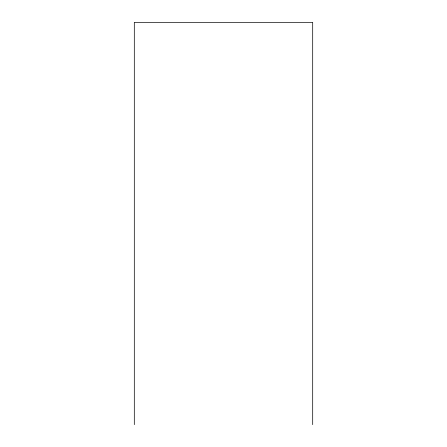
<?xml version="1.0" encoding="UTF-8"?>
<svg xmlns="http://www.w3.org/2000/svg" width="447" height="447" viewBox="0 0 447 447"><rect width="100%" height="100%" fill="white"/><g stroke="black" fill="none" stroke-linecap="round" stroke-linejoin="round"><path stroke-width="0.67" d="M312.693 424.65L312.693 22.35L134.307 22.35L134.307 424.65"/></g></svg>
